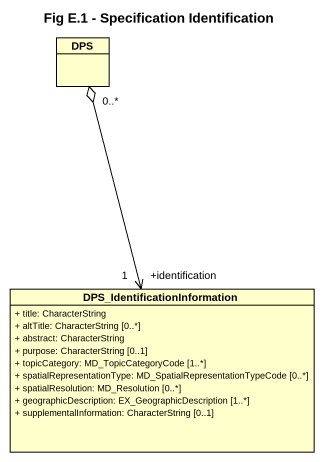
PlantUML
@startuml
title Fig E.1 - Specification Identification
hide circle
hide empty members
skinparam classAttributeIconSize 0
class DPS
class "DPS_IdentificationInformation" as DPS_IdentificationInformatio {
  + title: CharacterString
  + altTitle: CharacterString [0..*]
  + abstract: CharacterString
  + purpose: CharacterString [0..1]
  + topicCategory: MD_TopicCategoryCode [1..*]
  + spatialRepresentationType: MD_SpatialRepresentationTypeCode [0..*]
  + spatialResolution: MD_Resolution [0..*]
  + geographicDescription: EX_GeographicDescription [1..*]
  + supplementalInformation: CharacterString [0..1]
}
DPS "0..*" o--> "+identification\n1" DPS_IdentificationInformatio
@enduml
